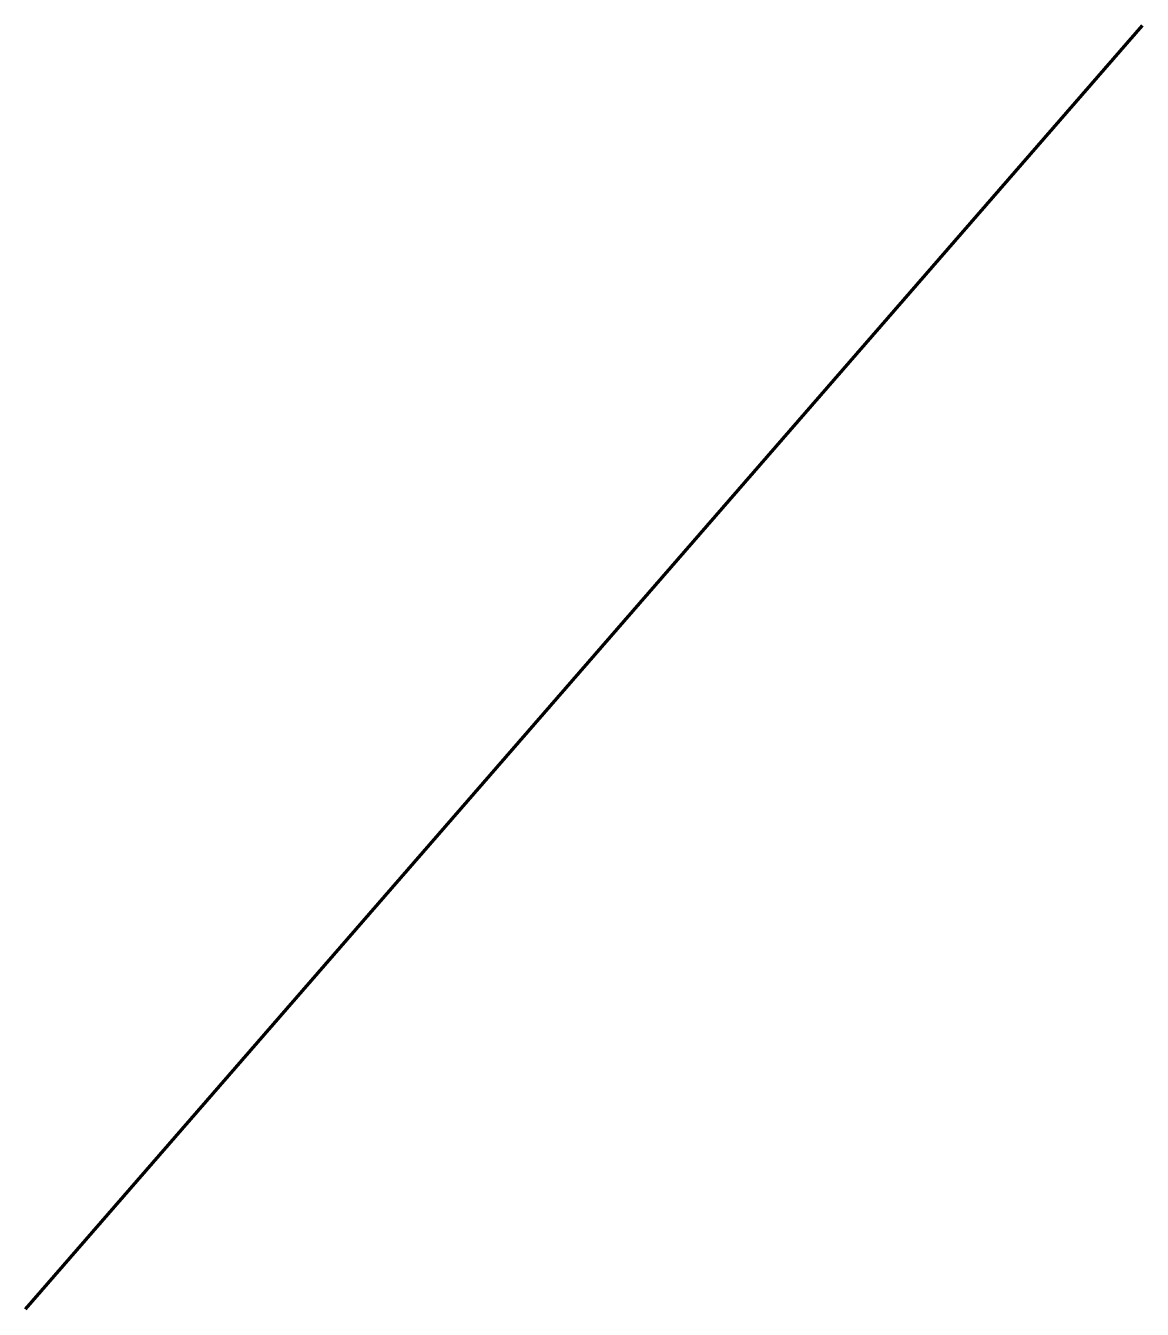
# Model space of a CAD drawing. Header units: inches. Extents: x 27.9 to 65.6, y -74.4 to -31.
import ezdxf

# ---------------------------------------------------------------- set-up
doc = ezdxf.new("R2010")
doc.units = ezdxf.units.IN
doc.header["$MEASUREMENT"] = 0
doc.layers.add('レイヤー 1', color=7, linetype='Continuous')

msp = doc.modelspace()

# ---------------------------------------------------------------- linework, layer by layer
at = {"layer": 'レイヤー 1', "color": 179, "lineweight": 100, "true_color": 0x221814}
msp.add_lwpolyline([(27.869, -74.436), (65.617, -31.044)], dxfattribs=at)

doc.saveas('drawing.dxf')
